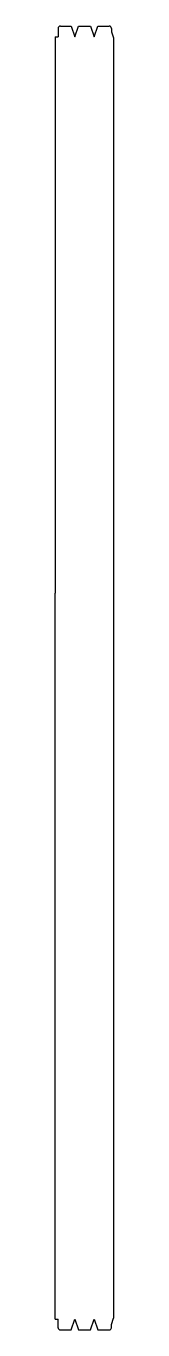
# Model space of a CAD drawing. Extents: x 34 to 86, y 23 to 1182.
import ezdxf

# ---------------------------------------------------------------- set-up
doc = ezdxf.new("R2010")
doc.units = 0
doc.layers.get('0').update_dxf_attribs({"linetype": 'CONTINUOUS'})

msp = doc.modelspace()

# ---------------------------------------------------------------- linework, layer by layer
for p, q in [((34, 1172.1), (34, 677.7)), ((34, 1172.1), (36.5, 1172.1)), ((36.5, 1179.7), (36.5, 1172.1)), ((38.5, 1181.7), (48, 1181.7)), ((48, 1181.7), (51.4, 1172.1)), ((51.4, 1172.1), (54.7, 1181.7)), ((54.7, 1181.7), (65.3, 1181.7)), ((65.3, 1181.7), (68.7, 1172.1)), ((68.7, 1172.1), (72, 1181.7)), ((72, 1181.7), (82, 1181.7)), ((84, 1179.7), (84, 1176.7)), ((84, 1176.7), (86, 1171.3)), ((86, 1171.3), (86, 33.2)), ((34, 32.4), (34, 677.7)), ((34, 32.4), (36.5, 32.4)), ((36.5, 24.7), (36.5, 32.4)), ((48, 22.7), (51.4, 32.4)), ((51.4, 32.4), (54.7, 22.7)), ((65.3, 22.7), (68.7, 32.4)), ((68.7, 32.4), (72, 22.7)), ((84, 27.7), (86, 33.2)), ((84, 24.7), (84, 27.7)), ((38.5, 22.7), (48, 22.7)), ((54.7, 22.7), (65.3, 22.7)), ((72, 22.7), (82, 22.7))]:
    msp.add_line(p, q)
for centre, start, end in [((38.5, 1179.7), 90, 180), ((82, 1179.7), 0, 90), ((38.5, 24.7), 180, 270), ((82, 24.7), 270, 0)]:
    msp.add_arc(centre, 2, start, end)

doc.saveas('drawing.dxf')
